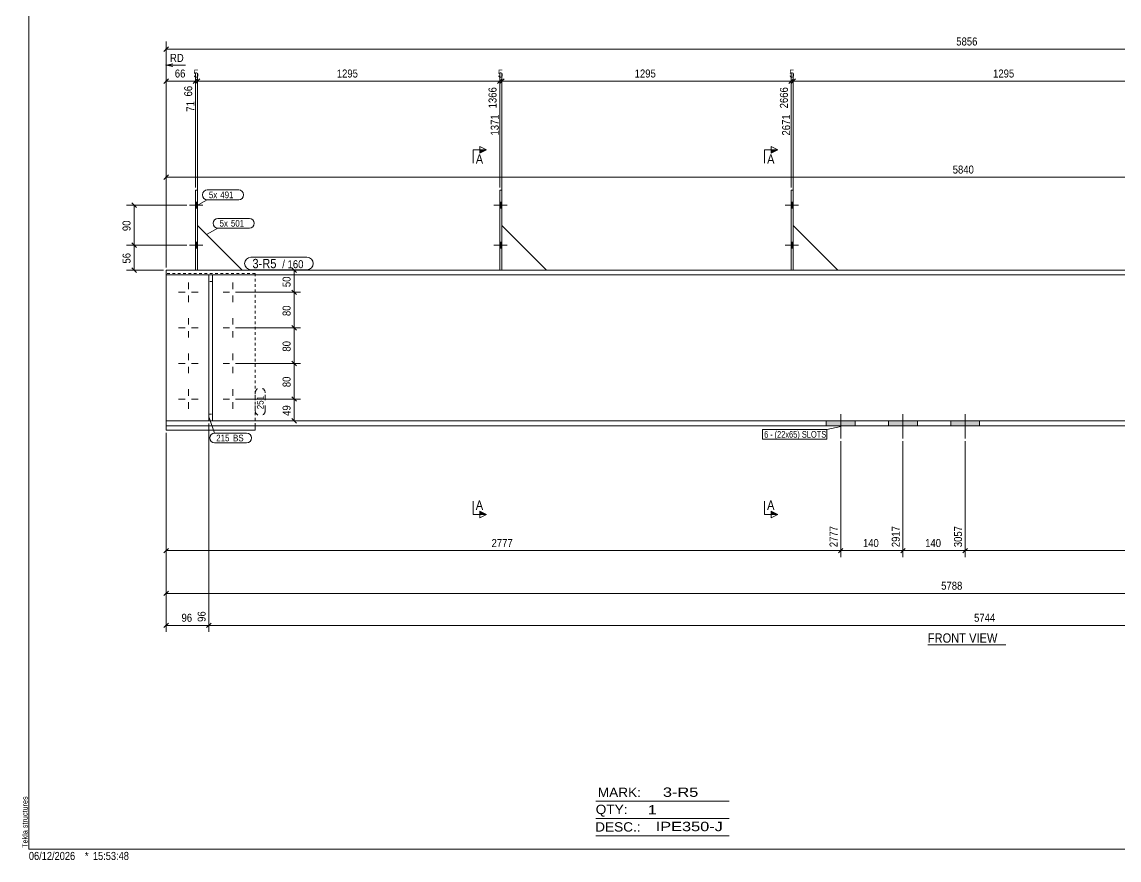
# Model space of a CAD drawing. Header units: millimetres. Extents: x 2 to 825, y 1 to 579.
# Drawn here: x 2.4 to 413.7, y 1 to 315.1 of the extents above; entities that cross this region are included whole.
import ezdxf

# ---------------------------------------------------------------- set-up
doc = ezdxf.new("R2010")
doc.units = ezdxf.units.MM
for name, pattern in [('XKITLINE00', [0]), ('XKITLINE01', [4, 1, -1, 1, -1]), ('XKITLINE02', [4, 2, -2])]:
    doc.linetypes.add(name, pattern=pattern)
for name, color, linetype, lineweight in [('Bolt', 3, 'Continuous', 0), ('BoltMark', 7, 'Continuous', 0), ('Dimensions', 7, 'Continuous', 0), ('DrawingSheet', 5, 'Continuous', 0), ('OtherObjectType', 7, 'Continuous', 0), ('Part', 2, 'Continuous', 0), ('PartMark', 7, 'Continuous', 0), ('Section', 6, 'Continuous', 0)]:
    doc.layers.add(name, color=color, linetype=linetype, lineweight=lineweight)
doc.styles.add('ARIAL', font='ARIAL.TTF')
doc.styles.add('ARIAL_NARROW', font='ARIALN.TTF')

# ---------------------------------------------------------------- blocks, each defined once
blk = doc.blocks.new('*A2')
at = {"layer": 'Bolt'}
for points in [[(303.93, 163.77), (303.93, 165.6), (314.77, 165.6), (314.77, 163.77)], [(303.93, 163.77), (303.93, 165.6), (314.77, 165.6), (314.77, 163.77)], [(327.27, 163.77), (327.27, 165.6), (338.1, 165.6), (338.1, 163.77)], [(327.27, 163.77), (327.27, 165.6), (338.1, 165.6), (338.1, 163.77)], [(350.6, 163.77), (350.6, 165.6), (361.43, 165.6), (361.43, 163.77)], [(350.6, 163.77), (350.6, 165.6), (361.43, 165.6), (361.43, 163.77)]]:
    blk.add_hatch(color=3, dxfattribs=at).paths.add_polyline_path(points, flags=17)
at = {"layer": 'Bolt', "color": 3, "linetype": 'XKITLINE00', "lineweight": 0}
for p, q in [((303.93, 163.77), (303.93, 165.6)), ((303.93, 163.77), (303.93, 165.6)), ((309.35, 158.93), (309.35, 168.1)), ((309.35, 158.93), (309.35, 168.1)), ((314.77, 163.77), (314.77, 165.6)), ((314.77, 163.77), (314.77, 165.6)), ((327.27, 163.77), (327.27, 165.6)), ((327.27, 163.77), (327.27, 165.6)), ((332.68, 158.93), (332.68, 168.1)), ((332.68, 158.93), (332.68, 168.1)), ((338.1, 163.77), (338.1, 165.6)), ((338.1, 163.77), (338.1, 165.6)), ((350.6, 163.77), (350.6, 165.6)), ((350.6, 163.77), (350.6, 165.6)), ((356.02, 158.93), (356.02, 168.1)), ((356.02, 158.93), (356.02, 168.1)), ((361.43, 163.77), (361.43, 165.6)), ((361.43, 163.77), (361.43, 165.6))]:
    blk.add_line(p, q, dxfattribs=at)
blk = doc.blocks.new('*A3')
at = {"layer": 'Bolt'}
for points in [[(67.42, 247.6), (68.25, 247.6), (68.25, 245.27), (67.42, 245.27)], [(67.42, 247.6), (68.25, 247.6), (68.25, 245.27), (67.42, 245.27)], [(67.42, 232.6), (68.25, 232.6), (68.25, 230.27), (67.42, 230.27)], [(67.42, 232.6), (68.25, 232.6), (68.25, 230.27), (67.42, 230.27)]]:
    blk.add_hatch(color=3, dxfattribs=at).paths.add_polyline_path(points, flags=17)
at = {"layer": 'Bolt', "color": 3, "linetype": 'XKITLINE00', "lineweight": 0}
for p, q in [((68.25, 247.6), (67.42, 247.6)), ((68.25, 247.6), (67.42, 247.6)), ((70.18, 246.43), (65.18, 246.43)), ((70.18, 246.43), (65.18, 246.43)), ((68.25, 245.27), (67.42, 245.27)), ((68.25, 245.27), (67.42, 245.27)), ((70.18, 231.43), (65.18, 231.43)), ((70.18, 231.43), (65.18, 231.43)), ((68.25, 232.6), (67.42, 232.6)), ((68.25, 232.6), (67.42, 232.6)), ((68.25, 230.27), (67.42, 230.27)), ((68.25, 230.27), (67.42, 230.27))]:
    blk.add_line(p, q, dxfattribs=at)
blk = doc.blocks.new('*A4')
at = {"layer": 'Bolt'}
for points in [[(181.52, 247.6), (182.35, 247.6), (182.35, 245.27), (181.52, 245.27)], [(181.52, 247.6), (182.35, 247.6), (182.35, 245.27), (181.52, 245.27)], [(181.52, 232.6), (182.35, 232.6), (182.35, 230.27), (181.52, 230.27)], [(181.52, 232.6), (182.35, 232.6), (182.35, 230.27), (181.52, 230.27)]]:
    blk.add_hatch(color=3, dxfattribs=at).paths.add_polyline_path(points, flags=17)
at = {"layer": 'Bolt', "color": 3, "linetype": 'XKITLINE00', "lineweight": 0}
for p, q in [((182.35, 247.6), (181.52, 247.6)), ((182.35, 247.6), (181.52, 247.6)), ((184.28, 246.43), (179.28, 246.43)), ((184.28, 246.43), (179.28, 246.43)), ((182.35, 245.27), (181.52, 245.27)), ((182.35, 245.27), (181.52, 245.27)), ((184.28, 231.43), (179.28, 231.43)), ((184.28, 231.43), (179.28, 231.43)), ((182.35, 232.6), (181.52, 232.6)), ((182.35, 232.6), (181.52, 232.6)), ((182.35, 230.27), (181.52, 230.27)), ((182.35, 230.27), (181.52, 230.27))]:
    blk.add_line(p, q, dxfattribs=at)
blk = doc.blocks.new('*A5')
at = {"layer": 'Bolt'}
for points in [[(290.75, 247.6), (291.58, 247.6), (291.58, 245.27), (290.75, 245.27)], [(290.75, 247.6), (291.58, 247.6), (291.58, 245.27), (290.75, 245.27)], [(290.75, 232.6), (291.58, 232.6), (291.58, 230.27), (290.75, 230.27)], [(290.75, 232.6), (291.58, 232.6), (291.58, 230.27), (290.75, 230.27)]]:
    blk.add_hatch(color=3, dxfattribs=at).paths.add_polyline_path(points, flags=17)
at = {"layer": 'Bolt', "color": 3, "linetype": 'XKITLINE00', "lineweight": 0}
for p, q in [((291.58, 247.6), (290.75, 247.6)), ((291.58, 247.6), (290.75, 247.6)), ((293.52, 246.43), (288.52, 246.43)), ((293.52, 246.43), (288.52, 246.43)), ((291.58, 245.27), (290.75, 245.27)), ((291.58, 245.27), (290.75, 245.27)), ((293.52, 231.43), (288.52, 231.43)), ((293.52, 231.43), (288.52, 231.43)), ((291.58, 232.6), (290.75, 232.6)), ((291.58, 232.6), (290.75, 232.6)), ((291.58, 230.27), (290.75, 230.27)), ((291.58, 230.27), (290.75, 230.27))]:
    blk.add_line(p, q, dxfattribs=at)
blk = doc.blocks.new('*A8')
at = {"layer": 'Bolt', "color": 3, "linetype": 'XKITLINE00', "lineweight": 0}
for p, q in [((64.78, 217.43), (64.78, 214.99)), ((81.45, 217.43), (81.45, 214.99)), ((61.12, 213.77), (63.56, 213.77)), ((64.78, 210.1), (64.78, 212.54)), ((68.45, 213.77), (66.01, 213.77)), ((77.78, 213.77), (80.23, 213.77)), ((81.45, 210.1), (81.45, 212.54)), ((85.12, 213.77), (82.67, 213.77)), ((64.78, 204.1), (64.78, 201.66)), ((81.45, 204.1), (81.45, 201.66)), ((61.12, 200.43), (63.56, 200.43)), ((64.78, 196.77), (64.78, 199.21)), ((68.45, 200.43), (66.01, 200.43)), ((77.78, 200.43), (80.23, 200.43)), ((81.45, 196.77), (81.45, 199.21)), ((85.12, 200.43), (82.67, 200.43)), ((64.78, 190.77), (64.78, 188.32)), ((81.45, 190.77), (81.45, 188.32)), ((61.12, 187.1), (63.56, 187.1)), ((64.78, 183.43), (64.78, 185.87)), ((68.45, 187.1), (66.01, 187.1)), ((77.78, 187.1), (80.23, 187.1)), ((81.45, 183.43), (81.45, 185.87)), ((85.12, 187.1), (82.67, 187.1)), ((64.78, 177.43), (64.78, 174.99)), ((81.45, 177.43), (81.45, 174.99)), ((61.12, 173.77), (63.56, 173.77)), ((68.45, 173.77), (66.01, 173.77)), ((77.78, 173.77), (80.23, 173.77)), ((85.12, 173.77), (82.67, 173.77)), ((64.78, 170.1), (64.78, 172.54)), ((81.45, 170.1), (81.45, 172.54))]:
    blk.add_line(p, q, dxfattribs=at)
blk = doc.blocks.new('*A10')
at = {"layer": 'Part', "color": 2, "linetype": 'XKITLINE00', "lineweight": 0}
for p, q in [((56.45, 163.77), (56.45, 222.1)), ((134.78, 222.1), (56.45, 222.1)), ((134.78, 220.27), (56.45, 220.27)), ((244.02, 222.1), (134.88, 222.1)), ((244.02, 220.27), (134.88, 220.27)), ((403.52, 222.1), (244.12, 222.1)), ((403.52, 220.27), (244.12, 220.27)), ((512.75, 222.1), (403.62, 222.1)), ((512.75, 220.27), (403.62, 220.27)), ((56.45, 165.6), (134.78, 165.6)), ((134.88, 165.6), (244.02, 165.6)), ((244.12, 165.6), (403.52, 165.6)), ((403.62, 165.6), (512.75, 165.6)), ((56.45, 163.77), (134.78, 163.77)), ((134.88, 163.77), (244.02, 163.77)), ((244.12, 163.77), (403.52, 163.77)), ((403.62, 163.77), (512.75, 163.77))]:
    blk.add_line(p, q, dxfattribs=at)
blk = doc.blocks.new('*A11')
at = {"layer": 'Part', "color": 2, "linetype": 'XKITLINE00', "lineweight": 0}
for p, q in [((72.45, 220.27), (72.45, 165.6)), ((73.78, 220.27), (72.45, 220.27)), ((73.78, 165.6), (73.78, 220.27)), ((72.45, 165.6), (73.78, 165.6))]:
    blk.add_line(p, q, dxfattribs=at)
at = {"layer": 'Part', "color": 7, "linetype": 'XKITLINE01', "lineweight": 0}
for p, q in [((73.78, 217.77), (72.45, 217.77)), ((72.45, 168.1), (73.78, 168.1))]:
    blk.add_line(p, q, dxfattribs=at)
blk = doc.blocks.new('*A12')
at = {"layer": 'Part', "color": 2, "linetype": 'XKITLINE00', "lineweight": 0}
blk.add_line((68.25, 238.77), (84.92, 222.1), dxfattribs=at)
at = {"layer": 'Part', "color": 7, "linetype": 'XKITLINE01', "lineweight": 0}
for p, q in [((68.25, 222.1), (68.25, 238.77)), ((84.92, 222.1), (68.25, 222.1))]:
    blk.add_line(p, q, dxfattribs=at)
blk = doc.blocks.new('*A13')
at = {"layer": 'Part', "color": 2, "linetype": 'XKITLINE00', "lineweight": 0}
for p, q in [((67.42, 252.1), (68.25, 252.1)), ((67.42, 252.1), (67.42, 222.1)), ((68.25, 252.1), (68.25, 222.1))]:
    blk.add_line(p, q, dxfattribs=at)
at = {"layer": 'Part', "color": 7, "linetype": 'XKITLINE01', "lineweight": 0}
blk.add_line((68.25, 222.1), (67.42, 222.1), dxfattribs=at)
blk = doc.blocks.new('*A14')
at = {"layer": 'Part', "color": 2, "linetype": 'XKITLINE00', "lineweight": 0}
blk.add_line((199.02, 222.1), (182.35, 238.77), dxfattribs=at)
at = {"layer": 'Part', "color": 7, "linetype": 'XKITLINE01', "lineweight": 0}
for p, q in [((182.35, 238.77), (182.35, 222.1)), ((182.35, 222.1), (199.02, 222.1))]:
    blk.add_line(p, q, dxfattribs=at)
blk = doc.blocks.new('*A15')
at = {"layer": 'Part', "color": 2, "linetype": 'XKITLINE00', "lineweight": 0}
for p, q in [((181.52, 252.1), (182.35, 252.1)), ((181.52, 252.1), (181.52, 222.1)), ((182.35, 252.1), (182.35, 222.1))]:
    blk.add_line(p, q, dxfattribs=at)
at = {"layer": 'Part', "color": 7, "linetype": 'XKITLINE01', "lineweight": 0}
blk.add_line((182.35, 222.1), (181.52, 222.1), dxfattribs=at)
blk = doc.blocks.new('*A16')
at = {"layer": 'Part', "color": 2, "linetype": 'XKITLINE00', "lineweight": 0}
blk.add_line((308.25, 222.1), (291.58, 238.77), dxfattribs=at)
at = {"layer": 'Part', "color": 7, "linetype": 'XKITLINE01', "lineweight": 0}
for p, q in [((291.58, 238.77), (291.58, 222.1)), ((291.58, 222.1), (308.25, 222.1))]:
    blk.add_line(p, q, dxfattribs=at)
blk = doc.blocks.new('*A17')
at = {"layer": 'Part', "color": 2, "linetype": 'XKITLINE00', "lineweight": 0}
for p, q in [((290.75, 252.1), (291.58, 252.1)), ((290.75, 252.1), (290.75, 222.1)), ((291.58, 252.1), (291.58, 222.1))]:
    blk.add_line(p, q, dxfattribs=at)
at = {"layer": 'Part', "color": 7, "linetype": 'XKITLINE01', "lineweight": 0}
blk.add_line((291.58, 222.1), (290.75, 222.1), dxfattribs=at)
blk = doc.blocks.new('*A22')
at = {"layer": 'Part', "color": 7, "linetype": 'XKITLINE01', "lineweight": 0}
for p, q in [((72.45, 165.6), (72.45, 220.27)), ((72.45, 220.27), (73.78, 220.27)), ((73.78, 220.27), (73.78, 165.6)), ((73.78, 217.77), (72.45, 217.77)), ((72.45, 168.1), (73.78, 168.1)), ((73.78, 165.6), (72.45, 165.6))]:
    blk.add_line(p, q, dxfattribs=at)
blk = doc.blocks.new('*A23')
at = {"layer": 'Part', "color": 7, "linetype": 'XKITLINE01', "lineweight": 0}
for p, q in [((89.78, 220.77), (56.45, 220.77)), ((56.45, 163.77), (56.45, 220.77)), ((89.78, 163.77), (89.78, 220.77))]:
    blk.add_line(p, q, dxfattribs=at)
at = {"layer": 'Part', "color": 2, "linetype": 'XKITLINE00', "lineweight": 0}
for p, q in [((56.45, 162.1), (56.45, 163.77)), ((89.78, 162.1), (56.45, 162.1)), ((89.78, 162.1), (89.78, 163.77))]:
    blk.add_line(p, q, dxfattribs=at)
blk = doc.blocks.new('*A54')
at = {"layer": 'DrawingSheet', "color": 5, "linetype": 'XKITLINE00', "lineweight": 0}
for p, q in [((5, 579), (5, 5)), ((5, 5), (825, 5))]:
    blk.add_line(p, q, dxfattribs=at)
at = {"layer": 'DrawingSheet', "color": 5, "style": 'ARIAL', "width": 0.85}
blk.add_text('Tekla structures', height=2, rotation=90, dxfattribs=at).set_placement((4.5, 5.5))
blk = doc.blocks.new('*A58')
at = {"layer": 'OtherObjectType', "color": 6, "linetype": 'XKITLINE00', "lineweight": 0}
for p, q in [((217.5, 23), (267.5, 23)), ((217.5, 16.5), (267.5, 16.5)), ((217.5, 10), (267.5, 10))]:
    blk.add_line(p, q, dxfattribs=at)
at = {"layer": 'OtherObjectType', "color": 6, "style": 'ARIAL_NARROW'}
for s, width, p in [('MARK:', 1.275, (218.27, 24.58)), ('3-R5', 1.525501, (242.69, 24.65)), ('QTY:', 1.275, (217.5, 18.19)), ('1', 1.525501, (236.99, 18.05)), ('DESC.:', 1.275, (217.29, 11.63)), ('IPE350-J', 1.525501, (240, 11.79))]:
    blk.add_text(s, height=3.5, dxfattribs=dict(at, width=width)).set_placement(p)
blk = doc.blocks.new('*A61')
at = {"layer": 'OtherObjectType', "color": 7, "style": 'ARIAL_NARROW', "width": 1.008832}
for s, p in [('06/12/2026', (4.99, 1)), ('*', (26, 1)), ('15:53:48', (29, 1))]:
    blk.add_text(s, height=3, dxfattribs=at).set_placement(p)
blk = doc.blocks.new('*A66')
at = {"layer": 'Dimensions', "color": 7, "linetype": 'XKITLINE00', "lineweight": 0}
for p, q in [((64.18, 231.43), (41.6, 231.43)), ((43.6, 232.28), (45.3, 230.58)), ((44.45, 222.1), (44.45, 231.43)), ((43.6, 222.95), (45.3, 221.25)), ((55.45, 222.1), (41.6, 222.1))]:
    blk.add_line(p, q, dxfattribs=at)
at = {"layer": 'Dimensions', "color": 3}
for p in [(44.45, 231.43), (44.45, 222.1)]:
    blk.add_point(p, dxfattribs=at)
at = {"layer": 'Dimensions', "color": 3, "style": 'ARIAL', "width": 0.85}
blk.add_text('56', height=3, rotation=90.0002, dxfattribs=at).set_placement((43.1, 224.54))
blk = doc.blocks.new('*A67')
at = {"layer": 'Dimensions', "color": 7, "linetype": 'XKITLINE00', "lineweight": 0}
for p, q in [((43.6, 247.28), (45.3, 245.58)), ((64.18, 246.43), (41.6, 246.43)), ((44.45, 231.43), (44.45, 246.43)), ((64.18, 231.43), (41.6, 231.43)), ((43.6, 232.28), (45.3, 230.58))]:
    blk.add_line(p, q, dxfattribs=at)
at = {"layer": 'Dimensions', "color": 3}
for p in [(44.45, 246.43), (44.45, 231.43)]:
    blk.add_point(p, dxfattribs=at)
at = {"layer": 'Dimensions', "color": 3, "style": 'ARIAL', "width": 0.85}
blk.add_text('90', height=3, rotation=90.0002, dxfattribs=at).set_placement((43.1, 236.71))
blk = doc.blocks.new('*A74')
at = {"layer": 'BoltMark', "color": 7, "linetype": 'XKITLINE00', "lineweight": 0}
for p, q in [((280.04, 162.37), (304.16, 162.37)), ((280.04, 158.67), (280.04, 162.37)), ((309.35, 163.52), (304.16, 162.37)), ((304.16, 158.67), (304.16, 162.37)), ((280.04, 158.67), (304.16, 158.67))]:
    blk.add_line(p, q, dxfattribs=at)
at = {"layer": 'BoltMark', "color": 3, "style": 'ARIAL_NARROW', "width": 0.85}
for s, p in [('6', (280.64, 159.27)), ('(22x65) SLOTS', (284.56, 159.27)), ('-', (282.91, 159.27))]:
    blk.add_text(s, height=2.5, dxfattribs=at).set_placement(p)
blk = doc.blocks.new('*A75')
at = {"layer": 'PartMark', "color": 7, "linetype": 'XKITLINE02', "lineweight": 0}
for p, q in [((89.88, 169.35), (89.88, 176.11)), ((93.58, 169.35), (93.58, 176.11))]:
    blk.add_line(p, q, dxfattribs=at)
for centre, start, end in [((91.73, 176.11), 0, 180), ((91.73, 169.35), 180, 0)]:
    blk.add_arc(centre, 1.85, start, end, dxfattribs=at)
at = {"layer": 'PartMark', "color": 3, "style": 'ARIAL', "width": 0.85}
blk.add_text('251', height=2.5, rotation=90.0002, dxfattribs=at).set_placement((92.98, 169.95))
blk = doc.blocks.new('*A78')
at = {"layer": 'PartMark', "color": 7, "linetype": 'XKITLINE00', "lineweight": 0}
for p, q in [((88.2, 226.9), (109.25, 226.9)), ((88.2, 222.2), (109.25, 222.2))]:
    blk.add_line(p, q, dxfattribs=at)
for centre, start, end in [((88.2, 224.55), 90, 270), ((109.25, 224.55), 270, 90)]:
    blk.add_arc(centre, 2.35, start, end, dxfattribs=at)
at = {"layer": 'PartMark', "color": 1, "style": 'ARIAL', "width": 0.85}
blk.add_text('3-R5', height=3.5, dxfattribs=at).set_placement((88.8, 222.8))
at = {"layer": 'PartMark', "color": 3, "style": 'ARIAL', "width": 0.85}
for s, p in [('/', (99.97, 222.8)), ('160', (101.98, 222.8))]:
    blk.add_text(s, height=3, dxfattribs=at).set_placement(p)
blk = doc.blocks.new('*A79')
at = {"layer": 'PartMark', "color": 7, "linetype": 'XKITLINE00', "lineweight": 0}
for p, q in [((75.88, 241.48), (87.66, 241.48)), ((71.63, 235.38), (75.88, 237.78)), ((75.88, 237.78), (87.66, 237.78))]:
    blk.add_line(p, q, dxfattribs=at)
for centre, start, end in [((75.88, 239.63), 90, 270), ((87.66, 239.63), 270, 90)]:
    blk.add_arc(centre, 1.85, start, end, dxfattribs=at)
at = {"layer": 'PartMark', "color": 3, "style": 'ARIAL', "width": 0.85}
for s, p in [('5x', (76.48, 238.38)), ('501', (80.75, 238.38))]:
    blk.add_text(s, height=2.5, dxfattribs=at).set_placement(p)
blk = doc.blocks.new('*A80')
at = {"layer": 'PartMark', "color": 7, "linetype": 'XKITLINE00', "lineweight": 0}
for p, q in [((71.88, 252.14), (83.66, 252.14)), ((67.63, 246.05), (71.88, 248.44)), ((71.88, 248.44), (83.66, 248.44))]:
    blk.add_line(p, q, dxfattribs=at)
for centre, start, end in [((71.88, 250.29), 90, 270), ((83.66, 250.29), 270, 90)]:
    blk.add_arc(centre, 1.85, start, end, dxfattribs=at)
at = {"layer": 'PartMark', "color": 3, "style": 'ARIAL', "width": 0.85}
for s, p in [('5x', (72.48, 249.04)), ('491', (76.75, 249.04))]:
    blk.add_text(s, height=2.5, dxfattribs=at).set_placement(p)
blk = doc.blocks.new('*A81')
at = {"layer": 'PartMark', "color": 7, "linetype": 'XKITLINE00', "lineweight": 0}
for p, q in [((72.56, 166.89), (74.63, 161.01)), ((74.63, 161.01), (86.59, 161.01)), ((74.63, 157.31), (86.59, 157.31))]:
    blk.add_line(p, q, dxfattribs=at)
for centre, start, end in [((74.63, 159.16), 90, 270), ((86.59, 159.16), 270, 90)]:
    blk.add_arc(centre, 1.85, start, end, dxfattribs=at)
at = {"layer": 'PartMark', "color": 3, "style": 'ARIAL', "width": 0.85}
for s, p in [('215', (75.23, 157.91)), ('BS', (81.54, 157.91))]:
    blk.add_text(s, height=2.5, dxfattribs=at).set_placement(p)
blk = doc.blocks.new('*A82')
at = {"layer": 'Section'}
for points in [[(174.02, 267.21), (176.52, 267.21), (174.02, 265.96)], [(174.02, 131.73), (176.52, 130.48), (174.02, 130.48)]]:
    blk.add_hatch(color=3, dxfattribs=at).paths.add_polyline_path(points, flags=17)
at = {"layer": 'Section', "color": 3, "linetype": 'XKITLINE00', "lineweight": 0}
for p, q in [((174.02, 265.96), (174.02, 268.46)), ((174.02, 268.46), (176.52, 267.21)), ((176.52, 267.21), (174.02, 265.96)), ((176.52, 130.48), (174.02, 131.73)), ((174.02, 131.73), (174.02, 129.23)), ((176.52, 130.48), (174.02, 129.23))]:
    blk.add_line(p, q, dxfattribs=at)
at = {"layer": 'Section', "color": 1, "linetype": 'XKITLINE00', "lineweight": 0}
for p, q in [((171.52, 267.21), (171.52, 262.21)), ((171.52, 267.21), (176.52, 267.21)), ((171.52, 130.48), (171.52, 135.48)), ((171.52, 130.48), (176.52, 130.48))]:
    blk.add_line(p, q, dxfattribs=at)
at = {"layer": 'Section', "color": 7, "style": 'ARIAL', "width": 0.85}
for p in [(172.52, 261.96), (172.52, 132.23)]:
    blk.add_text('A', height=3.5, dxfattribs=at).set_placement(p)
blk = doc.blocks.new('*A84')
at = {"layer": 'Section'}
for points in [[(283.25, 267.21), (285.75, 267.21), (283.25, 265.96)], [(283.25, 131.73), (285.75, 130.48), (283.25, 130.48)]]:
    blk.add_hatch(color=3, dxfattribs=at).paths.add_polyline_path(points, flags=17)
at = {"layer": 'Section', "color": 3, "linetype": 'XKITLINE00', "lineweight": 0}
for p, q in [((283.25, 265.96), (283.25, 268.46)), ((283.25, 268.46), (285.75, 267.21)), ((285.75, 267.21), (283.25, 265.96)), ((285.75, 130.48), (283.25, 131.73)), ((283.25, 131.73), (283.25, 129.23)), ((285.75, 130.48), (283.25, 129.23))]:
    blk.add_line(p, q, dxfattribs=at)
at = {"layer": 'Section', "color": 1, "linetype": 'XKITLINE00', "lineweight": 0}
for p, q in [((280.75, 267.21), (280.75, 262.21)), ((280.75, 267.21), (285.75, 267.21)), ((280.75, 130.48), (280.75, 135.48)), ((280.75, 130.48), (285.75, 130.48))]:
    blk.add_line(p, q, dxfattribs=at)
at = {"layer": 'Section', "color": 7, "style": 'ARIAL', "width": 0.85}
for p in [(281.75, 261.96), (281.75, 132.23)]:
    blk.add_text('A', height=3.5, dxfattribs=at).set_placement(p)
blk = doc.blocks.new('*A86')
at = {"layer": 'OtherObjectType', "color": 7, "linetype": 'XKITLINE00', "lineweight": 0}
blk.add_line((342.01, 81.68), (371.31, 81.68), dxfattribs=at)
at = {"layer": 'OtherObjectType', "color": 7, "style": 'ARIAL', "width": 0.85}
blk.add_text('FRONT VIEW', height=3.5, dxfattribs=at).set_placement((342.01, 82.43))
blk = doc.blocks.new('*A87')
at = {"layer": 'Dimensions', "color": 7, "linetype": 'XKITLINE00', "lineweight": 0}
for p, q in [((82.45, 173.77), (106.85, 173.77)), ((103.6, 174.61), (105.3, 172.92)), ((104.45, 165.6), (104.45, 173.77)), ((74.78, 165.6), (106.85, 165.6)), ((103.6, 166.45), (105.3, 164.75))]:
    blk.add_line(p, q, dxfattribs=at)
at = {"layer": 'Dimensions', "color": 3}
for p in [(104.45, 173.77), (104.45, 165.6)]:
    blk.add_point(p, dxfattribs=at)
at = {"layer": 'Dimensions', "color": 3, "style": 'ARIAL', "width": 0.85}
blk.add_text('49', height=3, rotation=90.0002, dxfattribs=at).set_placement((103.1, 167.46))
blk = doc.blocks.new('*A88')
at = {"layer": 'Dimensions', "color": 7, "linetype": 'XKITLINE00', "lineweight": 0}
for p, q in [((82.45, 187.1), (106.85, 187.1)), ((103.6, 187.95), (105.3, 186.25)), ((104.45, 173.77), (104.45, 187.1)), ((82.45, 173.77), (106.85, 173.77)), ((103.6, 174.61), (105.3, 172.92))]:
    blk.add_line(p, q, dxfattribs=at)
at = {"layer": 'Dimensions', "color": 3}
for p in [(104.45, 187.1), (104.45, 173.77)]:
    blk.add_point(p, dxfattribs=at)
at = {"layer": 'Dimensions', "color": 3, "style": 'ARIAL', "width": 0.85}
blk.add_text('80', height=3, rotation=90.0002, dxfattribs=at).set_placement((103.1, 178.21))
blk = doc.blocks.new('*A89')
at = {"layer": 'Dimensions', "color": 7, "linetype": 'XKITLINE00', "lineweight": 0}
for p, q in [((82.45, 200.43), (106.85, 200.43)), ((103.6, 201.28), (105.3, 199.58)), ((104.45, 187.1), (104.45, 200.43)), ((82.45, 187.1), (106.85, 187.1)), ((103.6, 187.95), (105.3, 186.25))]:
    blk.add_line(p, q, dxfattribs=at)
at = {"layer": 'Dimensions', "color": 3}
for p in [(104.45, 200.43), (104.45, 187.1)]:
    blk.add_point(p, dxfattribs=at)
at = {"layer": 'Dimensions', "color": 3, "style": 'ARIAL', "width": 0.85}
blk.add_text('80', height=3, rotation=90.0002, dxfattribs=at).set_placement((103.1, 191.54))
blk = doc.blocks.new('*A90')
at = {"layer": 'Dimensions', "color": 7, "linetype": 'XKITLINE00', "lineweight": 0}
for p, q in [((103.6, 214.61), (105.3, 212.92)), ((82.45, 213.77), (106.85, 213.77)), ((104.45, 200.43), (104.45, 213.77)), ((82.45, 200.43), (106.85, 200.43)), ((103.6, 201.28), (105.3, 199.58))]:
    blk.add_line(p, q, dxfattribs=at)
at = {"layer": 'Dimensions', "color": 3}
for p in [(104.45, 213.77), (104.45, 200.43)]:
    blk.add_point(p, dxfattribs=at)
at = {"layer": 'Dimensions', "color": 3, "style": 'ARIAL', "width": 0.85}
blk.add_text('80', height=3, rotation=90.0002, dxfattribs=at).set_placement((103.1, 204.87))
blk = doc.blocks.new('*A91')
at = {"layer": 'Dimensions', "color": 7, "linetype": 'XKITLINE00', "lineweight": 0}
for p, q in [((103.6, 222.95), (105.3, 221.25)), ((92.63, 222.1), (106.85, 222.1)), ((104.45, 213.77), (104.45, 222.1)), ((103.6, 214.61), (105.3, 212.92)), ((82.45, 213.77), (106.85, 213.77))]:
    blk.add_line(p, q, dxfattribs=at)
at = {"layer": 'Dimensions', "color": 3}
for p in [(104.45, 222.1), (104.45, 213.77)]:
    blk.add_point(p, dxfattribs=at)
at = {"layer": 'Dimensions', "color": 3, "style": 'ARIAL', "width": 0.85}
blk.add_text('50', height=3, rotation=90.0002, dxfattribs=at).set_placement((103.1, 215.71))
blk = doc.blocks.new('*A93')
at = {"layer": 'Dimensions', "color": 7, "linetype": 'XKITLINE00', "lineweight": 0}
for p, q in [((57.3, 305.78), (55.6, 304.08)), ((56.45, 223.1), (56.45, 307.78)), ((56.45, 304.93), (657.79, 304.93))]:
    blk.add_line(p, q, dxfattribs=at)
at = {"layer": 'Dimensions', "color": 3}
blk.add_point((56.45, 304.93), dxfattribs=at)
at = {"layer": 'Dimensions', "color": 3, "style": 'ARIAL', "width": 0.85}
blk.add_text('5856', height=3, dxfattribs=at).set_placement((352.67, 306.28))
blk = doc.blocks.new('*A94')
at = {"layer": 'Dimensions', "color": 7, "linetype": 'XKITLINE00', "lineweight": 0}
for p, q in [((56.45, 223.1), (56.45, 259.78)), ((57.3, 257.78), (55.6, 256.08)), ((56.45, 256.93), (655.13, 256.93))]:
    blk.add_line(p, q, dxfattribs=at)
at = {"layer": 'Dimensions', "color": 3}
blk.add_point((56.45, 256.93), dxfattribs=at)
at = {"layer": 'Dimensions', "color": 3, "style": 'ARIAL', "width": 0.85}
blk.add_text('5840', height=3, dxfattribs=at).set_placement((351.34, 258.28))
blk = doc.blocks.new('*A96')
at = {"layer": 'Dimensions', "color": 7, "linetype": 'XKITLINE00', "lineweight": 0}
for p, q in [((72.45, 164.6), (72.45, 86.53)), ((56.45, 161.1), (56.45, 86.53)), ((57.3, 89.78), (55.6, 88.08)), ((56.45, 88.93), (72.45, 88.93)), ((73.3, 89.78), (71.6, 88.08))]:
    blk.add_line(p, q, dxfattribs=at)
at = {"layer": 'Dimensions', "color": 3}
for p in [(56.45, 88.93), (72.45, 88.93)]:
    blk.add_point(p, dxfattribs=at)
at = {"layer": 'Dimensions', "color": 3, "style": 'ARIAL', "width": 0.85}
blk.add_text('96', height=3, dxfattribs=at).set_placement((62.22, 90.28))
blk.add_text('96', height=3, rotation=90.0002, dxfattribs=at).set_placement((71.25, 90.23))
blk = doc.blocks.new('*A97')
at = {"layer": 'Dimensions', "color": 7, "linetype": 'XKITLINE00', "lineweight": 0}
for p, q in [((72.45, 164.6), (72.45, 86.53)), ((73.3, 89.78), (71.6, 88.08)), ((72.45, 88.93), (655.13, 88.93))]:
    blk.add_line(p, q, dxfattribs=at)
at = {"layer": 'Dimensions', "color": 3}
blk.add_point((72.45, 88.93), dxfattribs=at)
at = {"layer": 'Dimensions', "color": 3, "style": 'ARIAL', "width": 0.85}
blk.add_text('5744', height=3, dxfattribs=at).set_placement((359.34, 90.28))
blk = doc.blocks.new('*A98')
at = {"layer": 'Dimensions', "color": 7, "linetype": 'XKITLINE00', "lineweight": 0}
for p, q in [((56.45, 161.1), (56.45, 98.53)), ((57.3, 101.78), (55.6, 100.08)), ((56.45, 100.93), (646.48, 100.93))]:
    blk.add_line(p, q, dxfattribs=at)
at = {"layer": 'Dimensions', "color": 3}
blk.add_point((56.45, 100.93), dxfattribs=at)
at = {"layer": 'Dimensions', "color": 3, "style": 'ARIAL', "width": 0.85}
blk.add_text('5788', height=3, dxfattribs=at).set_placement((347.01, 102.28))
blk = doc.blocks.new('*A100')
at = {"layer": 'Dimensions', "color": 7, "linetype": 'XKITLINE00', "lineweight": 0}
for p, q in [((56.45, 161.1), (56.45, 114.53)), ((309.35, 157.93), (309.35, 114.53)), ((57.3, 117.78), (55.6, 116.08)), ((56.45, 116.93), (309.35, 116.93)), ((310.2, 117.78), (308.5, 116.08))]:
    blk.add_line(p, q, dxfattribs=at)
at = {"layer": 'Dimensions', "color": 3}
for p in [(56.45, 116.93), (309.35, 116.93)]:
    blk.add_point(p, dxfattribs=at)
at = {"layer": 'Dimensions', "color": 3, "style": 'ARIAL', "width": 0.85}
blk.add_text('2777', height=3, rotation=90.0002, dxfattribs=at).set_placement((308.15, 118.23))
blk.add_text('2777', height=3, dxfattribs=at).set_placement((178.45, 118.28))
blk = doc.blocks.new('*A101')
at = {"layer": 'Dimensions', "color": 7, "linetype": 'XKITLINE00', "lineweight": 0}
for p, q in [((309.35, 157.93), (309.35, 114.53)), ((332.68, 157.93), (332.68, 114.53)), ((310.2, 117.78), (308.5, 116.08)), ((309.35, 116.93), (332.68, 116.93)), ((333.53, 117.78), (331.84, 116.08))]:
    blk.add_line(p, q, dxfattribs=at)
at = {"layer": 'Dimensions', "color": 3}
for p in [(309.35, 116.93), (332.68, 116.93)]:
    blk.add_point(p, dxfattribs=at)
at = {"layer": 'Dimensions', "color": 3, "style": 'ARIAL', "width": 0.85}
blk.add_text('2917', height=3, rotation=90.0002, dxfattribs=at).set_placement((331.48, 118.23))
blk.add_text('140', height=3, dxfattribs=at).set_placement((317.68, 118.28))
blk = doc.blocks.new('*A102')
at = {"layer": 'Dimensions', "color": 7, "linetype": 'XKITLINE00', "lineweight": 0}
for p, q in [((332.68, 157.93), (332.68, 114.53)), ((356.02, 157.93), (356.02, 114.53)), ((333.53, 117.78), (331.84, 116.08)), ((332.68, 116.93), (356.02, 116.93)), ((356.87, 117.78), (355.17, 116.08))]:
    blk.add_line(p, q, dxfattribs=at)
at = {"layer": 'Dimensions', "color": 3}
for p in [(332.68, 116.93), (356.02, 116.93)]:
    blk.add_point(p, dxfattribs=at)
at = {"layer": 'Dimensions', "color": 3, "style": 'ARIAL', "width": 0.85}
blk.add_text('3057', height=3, rotation=90.0002, dxfattribs=at).set_placement((354.82, 118.23))
blk.add_text('140', height=3, dxfattribs=at).set_placement((341.01, 118.28))
blk = doc.blocks.new('*A103')
at = {"layer": 'Dimensions', "color": 7, "linetype": 'XKITLINE00', "lineweight": 0}
for p, q in [((655.13, 221.1), (655.13, 114.53)), ((356.02, 157.93), (356.02, 114.53)), ((356.87, 117.78), (355.17, 116.08)), ((356.02, 116.93), (655.13, 116.93)), ((655.98, 117.78), (654.28, 116.08))]:
    blk.add_line(p, q, dxfattribs=at)
at = {"layer": 'Dimensions', "color": 3}
for p in [(356.02, 116.93), (655.13, 116.93)]:
    blk.add_point(p, dxfattribs=at)
at = {"layer": 'Dimensions', "color": 3, "style": 'ARIAL', "width": 0.85}
blk.add_text('5840', height=3, rotation=90.0002, dxfattribs=at).set_placement((653.93, 118.23))
blk.add_text('2782', height=3, dxfattribs=at).set_placement((501.12, 118.28))
blk = doc.blocks.new('*A104')
at = {"layer": 'Dimensions', "color": 7, "linetype": 'XKITLINE00', "lineweight": 0}
for p, q in [((56.45, 223.08), (56.45, 303.35)), ((58.95, 299.43), (56.45, 298.93)), ((58.95, 298.43), (56.45, 298.93)), ((63.67, 298.93), (56.45, 298.93)), ((57.3, 293.78), (55.6, 292.08)), ((56.45, 223.1), (56.45, 295.78)), ((56.45, 292.93), (67.42, 292.93)), ((68.27, 293.78), (66.57, 292.08)), ((67.42, 253.1), (67.42, 295.78))]:
    blk.add_line(p, q, dxfattribs=at)
at = {"layer": 'Dimensions', "color": 7}
blk.add_point((56.45, 298.93), dxfattribs=at)
at = {"layer": 'Dimensions', "color": 3}
for p in [(56.45, 292.93), (67.42, 292.93)]:
    blk.add_point(p, dxfattribs=at)
at = {"layer": 'Dimensions', "color": 3, "style": 'ARIAL', "width": 0.85}
for s, p in [('RD', (57.89, 300.13)), ('66', (59.71, 294.28))]:
    blk.add_text(s, height=3, dxfattribs=at).set_placement(p)
blk.add_text('66', height=3, rotation=90.0002, dxfattribs=at).set_placement((66.22, 287.18))
blk = doc.blocks.new('*A105')
at = {"layer": 'Dimensions', "color": 7, "linetype": 'XKITLINE00', "lineweight": 0}
for p, q in [((68.27, 293.78), (66.57, 292.08)), ((69.1, 293.78), (67.4, 292.08)), ((67.42, 253.1), (67.42, 295.78)), ((67.42, 292.93), (68.25, 292.93)), ((68.25, 239.77), (68.25, 295.78))]:
    blk.add_line(p, q, dxfattribs=at)
at = {"layer": 'Dimensions', "color": 3}
for p in [(67.42, 292.93), (68.25, 292.93)]:
    blk.add_point(p, dxfattribs=at)
at = {"layer": 'Dimensions', "color": 3, "style": 'ARIAL', "width": 0.85}
blk.add_text('5', height=3, dxfattribs=at).set_placement((66.72, 294.28))
blk.add_text('71', height=3, rotation=90.0002, dxfattribs=at).set_placement((67.05, 281.48))
blk = doc.blocks.new('*A106')
at = {"layer": 'Dimensions', "color": 7, "linetype": 'XKITLINE00', "lineweight": 0}
for p, q in [((69.1, 293.78), (67.4, 292.08)), ((68.25, 239.77), (68.25, 295.78)), ((68.25, 292.93), (181.52, 292.93)), ((182.37, 293.78), (180.67, 292.08)), ((181.52, 253.1), (181.52, 295.78))]:
    blk.add_line(p, q, dxfattribs=at)
at = {"layer": 'Dimensions', "color": 3}
for p in [(68.25, 292.93), (181.52, 292.93)]:
    blk.add_point(p, dxfattribs=at)
at = {"layer": 'Dimensions', "color": 3, "style": 'ARIAL', "width": 0.85}
blk.add_text('1295', height=3, dxfattribs=at).set_placement((120.43, 294.28))
blk.add_text('1366', height=3, rotation=90.0002, dxfattribs=at).set_placement((180.32, 282.73))
blk = doc.blocks.new('*A107')
at = {"layer": 'Dimensions', "color": 7, "linetype": 'XKITLINE00', "lineweight": 0}
for p, q in [((182.37, 293.78), (180.67, 292.08)), ((183.2, 293.78), (181.5, 292.08)), ((181.52, 253.1), (181.52, 295.78)), ((181.52, 292.93), (182.35, 292.93)), ((182.35, 239.77), (182.35, 295.78))]:
    blk.add_line(p, q, dxfattribs=at)
at = {"layer": 'Dimensions', "color": 3}
for p in [(181.52, 292.93), (182.35, 292.93)]:
    blk.add_point(p, dxfattribs=at)
at = {"layer": 'Dimensions', "color": 3, "style": 'ARIAL', "width": 0.85}
blk.add_text('5', height=3, dxfattribs=at).set_placement((180.82, 294.28))
blk.add_text('1371', height=3, rotation=90.0002, dxfattribs=at).set_placement((181.15, 272.53))
blk = doc.blocks.new('*A108')
at = {"layer": 'Dimensions', "color": 7, "linetype": 'XKITLINE00', "lineweight": 0}
for p, q in [((183.2, 293.78), (181.5, 292.08)), ((182.35, 239.77), (182.35, 295.78)), ((182.35, 292.93), (290.75, 292.93)), ((291.6, 293.78), (289.9, 292.08)), ((290.75, 253.1), (290.75, 295.78))]:
    blk.add_line(p, q, dxfattribs=at)
at = {"layer": 'Dimensions', "color": 3}
for p in [(182.35, 292.93), (290.75, 292.93)]:
    blk.add_point(p, dxfattribs=at)
at = {"layer": 'Dimensions', "color": 3, "style": 'ARIAL', "width": 0.85}
blk.add_text('1295', height=3, dxfattribs=at).set_placement((232.1, 294.28))
blk.add_text('2666', height=3, rotation=90.0002, dxfattribs=at).set_placement((289.55, 282.73))
blk = doc.blocks.new('*A109')
at = {"layer": 'Dimensions', "color": 7, "linetype": 'XKITLINE00', "lineweight": 0}
for p, q in [((291.6, 293.78), (289.9, 292.08)), ((292.43, 293.78), (290.73, 292.08)), ((290.75, 253.1), (290.75, 295.78)), ((290.75, 292.93), (291.58, 292.93)), ((291.58, 239.77), (291.58, 295.78))]:
    blk.add_line(p, q, dxfattribs=at)
at = {"layer": 'Dimensions', "color": 3}
for p in [(290.75, 292.93), (291.58, 292.93)]:
    blk.add_point(p, dxfattribs=at)
at = {"layer": 'Dimensions', "color": 3, "style": 'ARIAL', "width": 0.85}
blk.add_text('5', height=3, dxfattribs=at).set_placement((290.05, 294.28))
blk.add_text('2671', height=3, rotation=90.0002, dxfattribs=at).set_placement((290.38, 272.53))
blk = doc.blocks.new('*A110')
at = {"layer": 'Dimensions', "color": 7, "linetype": 'XKITLINE00', "lineweight": 0}
for p, q in [((292.43, 293.78), (290.73, 292.08)), ((291.58, 239.77), (291.58, 295.78)), ((291.58, 292.93), (450.25, 292.93)), ((451.1, 293.78), (449.4, 292.08)), ((450.25, 253.1), (450.25, 295.78))]:
    blk.add_line(p, q, dxfattribs=at)
at = {"layer": 'Dimensions', "color": 3}
for p in [(291.58, 292.93), (450.25, 292.93)]:
    blk.add_point(p, dxfattribs=at)
at = {"layer": 'Dimensions', "color": 3, "style": 'ARIAL', "width": 0.85}
blk.add_text('1295', height=3, dxfattribs=at).set_placement((366.47, 294.28))
blk.add_text('3966', height=3, rotation=90.0002, dxfattribs=at).set_placement((449.05, 282.73))

msp = doc.modelspace()

# ---------------------------------------------------------------- block references
at = {"lineweight": 0}
for name in ['*A54', '*A93', '*A104', '*A105', '*A106', '*A107', '*A108', '*A109', '*A110', '*A82', '*A84', '*A94', '*A13', '*A80', '*A15', '*A17', '*A67', '*A3', '*A4', '*A5', '*A12', '*A79', '*A14', '*A16', '*A66', '*A78', '*A91', '*A23', '*A97', '*A11', '*A22', '*A103', '*A8', '*A90', '*A89', '*A88', '*A75', '*A87', '*A96', '*A81', '*A2', '*A98', '*A100', '*A74', '*A101', '*A102', '*A86', '*A58', '*A61']:
    msp.add_blockref(name, (0, 0), dxfattribs=at)
at = {"layer": 'Part', "lineweight": 0}
msp.add_blockref('*A10', (0, 0), dxfattribs=at)

doc.saveas('drawing.dxf')
